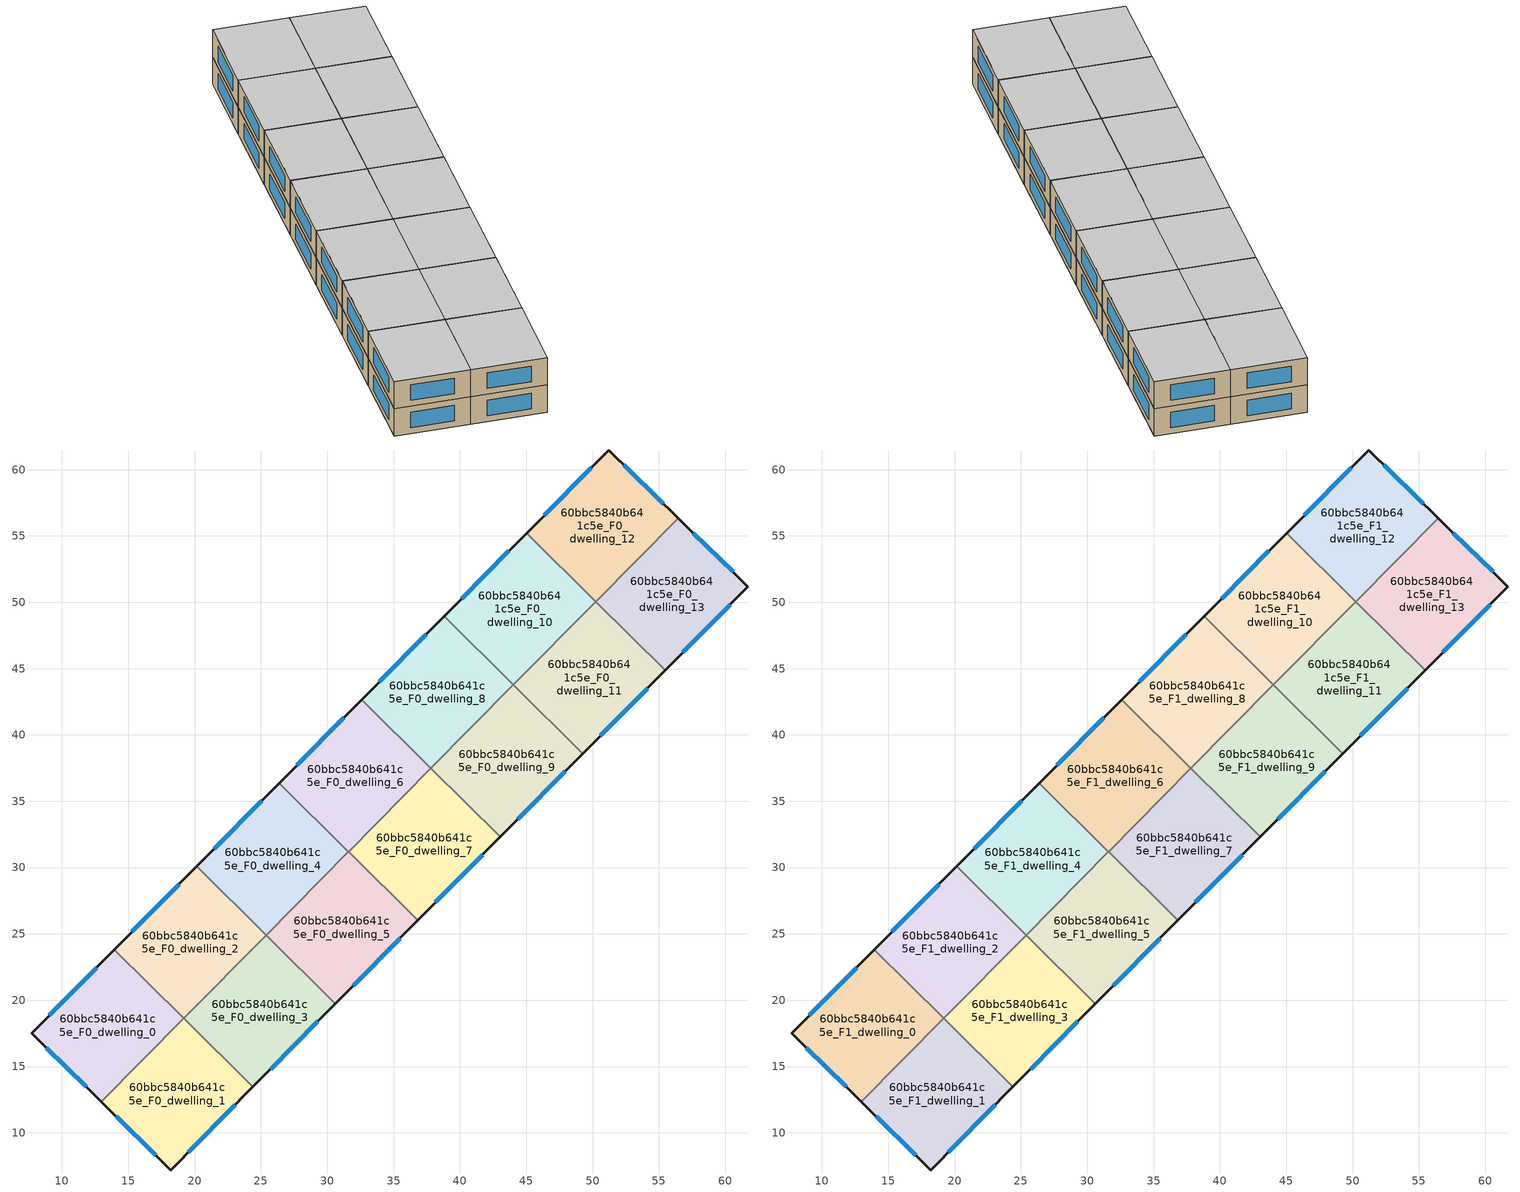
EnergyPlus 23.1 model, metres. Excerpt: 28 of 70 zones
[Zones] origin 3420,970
60bbc5840b641c5e_F0_dwelling_0
 floor ground (EU_floor_Construction): 19.16,18.65 12.95,12.37 7.71,17.51 13.94,23.81 z0
 wall outside (EU_wall_Construction): 13.94,23.81 7.71,17.51 12.95,12.37 z0:3
 wall to 60bbc5840b641c5e_F0_dwelling_1 (EU_wall_Construction): 12.95,12.37 19.16,18.65 z0:3
 wall to 60bbc5840b641c5e_F0_dwelling_2 (EU_wall_Construction): 19.16,18.65 13.94,23.81 z0:3
 window (EU_Window_Construction): 8.83,16.41 11.83,13.47 / 12.61,22.46 9.05,18.86 z0.64:2.36
60bbc5840b641c5e_F0_dwelling_1
 floor ground (EU_floor_Construction): 24.4,13.47 18.2,7.21 12.95,12.37 19.16,18.65 z0
 wall outside (EU_wall_Construction): 12.95,12.37 18.2,7.21 24.4,13.47 z0:3
 wall to 60bbc5840b641c5e_F0_dwelling_3 (EU_wall_Construction): 24.4,13.47 19.17,18.64 z0:3
 wall to 60bbc5840b641c5e_F0_dwelling_2 (EU_wall_Construction): 19.17,18.64 19.16,18.65 z0:3
 window (EU_Window_Construction): 14.07,11.26 17.08,8.31 / 19.53,8.55 23.07,12.13 z0.64:2.36
60bbc5840b641c5e_F0_dwelling_10
 floor ground (EU_floor_Construction): 50.24,50.05 44.03,43.76 38.8,48.93 45.02,55.22 z0
 wall outside (EU_wall_Construction): 45.02,55.22 38.8,48.93 z0:3
 wall to 60bbc5840b641c5e_F0_dwelling_11 (EU_wall_Construction): 44.03,43.76 50.24,50.05 z0:3
 wall to 60bbc5840b641c5e_F0_dwelling_8 (EU_wall_Construction): 38.8,48.93 44.03,43.76 z0:3
 wall to 60bbc5840b641c5e_F0_dwelling_12 (EU_wall_Construction): 50.24,50.05 45.02,55.22 z0:3
 window (EU_Window_Construction): 43.68,53.87 40.13,50.28 z0.64:2.36
60bbc5840b641c5e_F0_dwelling_11
 floor ground (EU_floor_Construction): 55.47,44.88 49.25,38.59 44.03,43.76 50.24,50.05 z0
 wall outside (EU_wall_Construction): 49.25,38.59 55.47,44.88 z0:3
 wall to 60bbc5840b641c5e_F0_dwelling_9 (EU_wall_Construction): 44.03,43.76 49.25,38.59 z0:3
 wall to 60bbc5840b641c5e_F0_dwelling_13 (EU_wall_Construction): 55.47,44.88 50.25,50.04 z0:3
 wall to 60bbc5840b641c5e_F0_dwelling_12 (EU_wall_Construction): 50.25,50.04 50.24,50.05 z0:3
 window (EU_Window_Construction): 50.58,39.94 54.14,43.53 z0.64:2.36
60bbc5840b641c5e_F0_dwelling_12
 floor ground (EU_floor_Construction): 56.47,56.32 50.25,50.04 45.02,55.22 51.21,61.48 z0
 wall outside (EU_wall_Construction): 56.47,56.32 51.21,61.48 45.02,55.22 z0:3
 wall to 60bbc5840b641c5e_F0_dwelling_13 (EU_wall_Construction): 50.25,50.04 56.47,56.32 z0:3
 window (EU_Window_Construction): 55.34,57.43 52.34,60.37 / 49.88,60.14 46.34,56.56 z0.64:2.36
60bbc5840b641c5e_F0_dwelling_13
 floor ground (EU_floor_Construction): 61.7,51.18 55.47,44.88 50.25,50.04 56.47,56.32 z0
 wall outside (EU_wall_Construction): 55.47,44.88 61.7,51.18 56.47,56.32 z0:3
 window (EU_Window_Construction): 60.58,52.28 57.59,55.22 / 56.8,46.23 60.37,49.83 z0.64:2.36
60bbc5840b641c5e_F0_dwelling_2
 floor ground (EU_floor_Construction): 25.38,24.92 19.17,18.64 13.94,23.81 20.16,30.09 z0
 wall outside (EU_wall_Construction): 20.16,30.09 13.94,23.81 z0:3
 wall to 60bbc5840b641c5e_F0_dwelling_4 (EU_wall_Construction): 25.38,24.92 20.16,30.09 z0:3
 wall to 60bbc5840b641c5e_F0_dwelling_3 (EU_wall_Construction): 19.17,18.64 25.38,24.92 z0:3
 window (EU_Window_Construction): 18.83,28.74 15.27,25.15 z0.64:2.36
60bbc5840b641c5e_F0_dwelling_3
 floor ground (EU_floor_Construction): 30.61,19.75 24.4,13.47 19.17,18.64 25.38,24.92 z0
 wall outside (EU_wall_Construction): 24.4,13.47 30.61,19.75 z0:3
 wall to 60bbc5840b641c5e_F0_dwelling_5 (EU_wall_Construction): 30.61,19.75 25.38,24.92 z0:3
 window (EU_Window_Construction): 25.73,14.81 29.28,18.4 z0.64:2.36
60bbc5840b641c5e_F0_dwelling_4
 floor ground (EU_floor_Construction): 31.6,31.2 25.38,24.92 20.16,30.09 26.37,36.37 z0
 wall outside (EU_wall_Construction): 26.37,36.37 20.16,30.09 z0:3
 wall to 60bbc5840b641c5e_F0_dwelling_5 (EU_wall_Construction): 25.38,24.92 31.6,31.2 z0:3
 wall to 60bbc5840b641c5e_F0_dwelling_6 (EU_wall_Construction): 31.6,31.2 26.37,36.37 z0:3
 window (EU_Window_Construction): 25.04,35.03 21.49,31.43 z0.64:2.36
60bbc5840b641c5e_F0_dwelling_5
 floor ground (EU_floor_Construction): 36.82,26.03 30.61,19.75 25.38,24.92 31.6,31.2 z0
 wall outside (EU_wall_Construction): 30.61,19.75 36.82,26.03 z0:3
 wall to 60bbc5840b641c5e_F0_dwelling_7 (EU_wall_Construction): 36.82,26.03 31.6,31.2 z0:3
 window (EU_Window_Construction): 31.94,21.09 35.49,24.69 z0.64:2.36
60bbc5840b641c5e_F0_dwelling_6
 floor ground (EU_floor_Construction): 37.81,37.48 31.6,31.2 26.37,36.37 32.59,42.65 z0
 wall outside (EU_wall_Construction): 32.59,42.65 26.37,36.37 z0:3
 wall to 60bbc5840b641c5e_F0_dwelling_8 (EU_wall_Construction): 37.81,37.48 32.59,42.65 z0:3
 wall to 60bbc5840b641c5e_F0_dwelling_7 (EU_wall_Construction): 31.6,31.2 37.81,37.48 z0:3
 window (EU_Window_Construction): 31.25,41.31 27.7,37.72 z0.64:2.36
60bbc5840b641c5e_F0_dwelling_7
 floor ground (EU_floor_Construction): 43.04,32.31 36.82,26.03 31.6,31.2 37.81,37.48 z0
 wall outside (EU_wall_Construction): 36.82,26.03 43.04,32.31 z0:3
 wall to 60bbc5840b641c5e_F0_dwelling_9 (EU_wall_Construction): 43.04,32.31 37.81,37.48 z0:3
 window (EU_Window_Construction): 38.15,27.38 41.71,30.97 z0.64:2.36
60bbc5840b641c5e_F0_dwelling_8
 floor ground (EU_floor_Construction): 44.03,43.76 37.81,37.48 32.59,42.65 38.8,48.93 z0
 wall outside (EU_wall_Construction): 38.8,48.93 32.59,42.65 z0:3
 wall to 60bbc5840b641c5e_F0_dwelling_9 (EU_wall_Construction): 37.81,37.48 44.03,43.76 z0:3
 window (EU_Window_Construction): 37.47,47.59 33.92,44 z0.64:2.36
60bbc5840b641c5e_F0_dwelling_9
 floor ground (EU_floor_Construction): 49.25,38.59 43.04,32.31 37.81,37.48 44.03,43.76 z0
 wall outside (EU_wall_Construction): 43.04,32.31 49.25,38.59 z0:3
 window (EU_Window_Construction): 44.37,33.66 47.92,37.25 z0.64:2.36
60bbc5840b641c5e_F1_dwelling_0
 floor to 60bbc5840b641c5e_F0_dwelling_0 (EU_floor_Construction): 19.16,18.65 12.95,12.37 7.71,17.51 13.94,23.81 z3
 wall outside (EU_wall_Construction): 13.94,23.81 7.71,17.51 12.95,12.37 z3:6
 wall to 60bbc5840b641c5e_F1_dwelling_1 (EU_wall_Construction): 12.95,12.37 19.16,18.65 z3:6
 wall to 60bbc5840b641c5e_F1_dwelling_2 (EU_wall_Construction): 19.16,18.65 13.94,23.81 z3:6
 window (EU_Window_Construction): 8.83,16.41 11.83,13.47 / 12.61,22.46 9.05,18.86 z3.64:5.36
 ceiling to 60bbc5840b641c5e_F2_dwelling_0 (EU_floor_Construction): 12.95,12.37 19.16,18.65 13.94,23.81 7.71,17.51 z6
60bbc5840b641c5e_F1_dwelling_1
 floor to 60bbc5840b641c5e_F0_dwelling_1 (EU_floor_Construction): 24.4,13.47 18.2,7.21 12.95,12.37 19.16,18.65 z3
 wall outside (EU_wall_Construction): 12.95,12.37 18.2,7.21 24.4,13.47 z3:6
 wall to 60bbc5840b641c5e_F1_dwelling_3 (EU_wall_Construction): 24.4,13.47 19.17,18.64 z3:6
 wall to 60bbc5840b641c5e_F1_dwelling_2 (EU_wall_Construction): 19.17,18.64 19.16,18.65 z3:6
 window (EU_Window_Construction): 14.07,11.26 17.08,8.31 / 19.53,8.55 23.07,12.13 z3.64:5.36
 ceiling to 60bbc5840b641c5e_F2_dwelling_1 (EU_floor_Construction): 18.2,7.21 24.4,13.47 19.16,18.65 12.95,12.37 z6
60bbc5840b641c5e_F1_dwelling_10
 floor to 60bbc5840b641c5e_F0_dwelling_10 (EU_floor_Construction): 50.24,50.05 44.03,43.76 38.8,48.93 45.02,55.22 z3
 wall outside (EU_wall_Construction): 45.02,55.22 38.8,48.93 z3:6
 wall to 60bbc5840b641c5e_F1_dwelling_11 (EU_wall_Construction): 44.03,43.76 50.24,50.05 z3:6
 wall to 60bbc5840b641c5e_F1_dwelling_8 (EU_wall_Construction): 38.8,48.93 44.03,43.76 z3:6
 wall to 60bbc5840b641c5e_F1_dwelling_12 (EU_wall_Construction): 50.24,50.05 45.02,55.22 z3:6
 window (EU_Window_Construction): 43.68,53.87 40.13,50.28 z3.64:5.36
 ceiling to 60bbc5840b641c5e_F2_dwelling_10 (EU_floor_Construction): 44.03,43.76 50.24,50.05 45.02,55.22 38.8,48.93 z6
60bbc5840b641c5e_F1_dwelling_11
 floor to 60bbc5840b641c5e_F0_dwelling_11 (EU_floor_Construction): 55.47,44.88 49.25,38.59 44.03,43.76 50.24,50.05 z3
 wall outside (EU_wall_Construction): 49.25,38.59 55.47,44.88 z3:6
 wall to 60bbc5840b641c5e_F1_dwelling_9 (EU_wall_Construction): 44.03,43.76 49.25,38.59 z3:6
 wall to 60bbc5840b641c5e_F1_dwelling_13 (EU_wall_Construction): 55.47,44.88 50.25,50.04 z3:6
 wall to 60bbc5840b641c5e_F1_dwelling_12 (EU_wall_Construction): 50.25,50.04 50.24,50.05 z3:6
 window (EU_Window_Construction): 50.58,39.94 54.14,43.53 z3.64:5.36
 ceiling to 60bbc5840b641c5e_F2_dwelling_11 (EU_floor_Construction): 49.25,38.59 55.47,44.88 50.24,50.05 44.03,43.76 z6
60bbc5840b641c5e_F1_dwelling_12
 floor to 60bbc5840b641c5e_F0_dwelling_12 (EU_floor_Construction): 56.47,56.32 50.25,50.04 45.02,55.22 51.21,61.48 z3
 wall outside (EU_wall_Construction): 56.47,56.32 51.21,61.48 45.02,55.22 z3:6
 wall to 60bbc5840b641c5e_F1_dwelling_13 (EU_wall_Construction): 50.25,50.04 56.47,56.32 z3:6
 window (EU_Window_Construction): 55.34,57.43 52.34,60.37 / 49.88,60.14 46.34,56.56 z3.64:5.36
 ceiling to 60bbc5840b641c5e_F2_dwelling_12 (EU_floor_Construction): 50.25,50.04 56.47,56.32 51.21,61.48 45.02,55.22 z6
60bbc5840b641c5e_F1_dwelling_13
 floor to 60bbc5840b641c5e_F0_dwelling_13 (EU_floor_Construction): 61.7,51.18 55.47,44.88 50.25,50.04 56.47,56.32 z3
 wall outside (EU_wall_Construction): 55.47,44.88 61.7,51.18 56.47,56.32 z3:6
 window (EU_Window_Construction): 60.58,52.28 57.59,55.22 / 56.8,46.23 60.37,49.83 z3.64:5.36
 ceiling to 60bbc5840b641c5e_F2_dwelling_13 (EU_floor_Construction): 55.47,44.88 61.7,51.18 56.47,56.32 50.25,50.04 z6
60bbc5840b641c5e_F1_dwelling_2
 floor to 60bbc5840b641c5e_F0_dwelling_2 (EU_floor_Construction): 25.38,24.92 19.17,18.64 13.94,23.81 20.16,30.09 z3
 wall outside (EU_wall_Construction): 20.16,30.09 13.94,23.81 z3:6
 wall to 60bbc5840b641c5e_F1_dwelling_4 (EU_wall_Construction): 25.38,24.92 20.16,30.09 z3:6
 wall to 60bbc5840b641c5e_F1_dwelling_3 (EU_wall_Construction): 19.17,18.64 25.38,24.92 z3:6
 window (EU_Window_Construction): 18.83,28.74 15.27,25.15 z3.64:5.36
 ceiling to 60bbc5840b641c5e_F2_dwelling_2 (EU_floor_Construction): 19.17,18.64 25.38,24.92 20.16,30.09 13.94,23.81 z6
60bbc5840b641c5e_F1_dwelling_3
 floor to 60bbc5840b641c5e_F0_dwelling_3 (EU_floor_Construction): 30.61,19.75 24.4,13.47 19.17,18.64 25.38,24.92 z3
 wall outside (EU_wall_Construction): 24.4,13.47 30.61,19.75 z3:6
 wall to 60bbc5840b641c5e_F1_dwelling_5 (EU_wall_Construction): 30.61,19.75 25.38,24.92 z3:6
 window (EU_Window_Construction): 25.73,14.81 29.28,18.4 z3.64:5.36
 ceiling to 60bbc5840b641c5e_F2_dwelling_3 (EU_floor_Construction): 24.4,13.47 30.61,19.75 25.38,24.92 19.17,18.64 z6
60bbc5840b641c5e_F1_dwelling_4
 floor to 60bbc5840b641c5e_F0_dwelling_4 (EU_floor_Construction): 31.6,31.2 25.38,24.92 20.16,30.09 26.37,36.37 z3
 wall outside (EU_wall_Construction): 26.37,36.37 20.16,30.09 z3:6
 wall to 60bbc5840b641c5e_F1_dwelling_5 (EU_wall_Construction): 25.38,24.92 31.6,31.2 z3:6
 wall to 60bbc5840b641c5e_F1_dwelling_6 (EU_wall_Construction): 31.6,31.2 26.37,36.37 z3:6
 window (EU_Window_Construction): 25.04,35.03 21.49,31.43 z3.64:5.36
 ceiling to 60bbc5840b641c5e_F2_dwelling_4 (EU_floor_Construction): 25.38,24.92 31.6,31.2 26.37,36.37 20.16,30.09 z6
60bbc5840b641c5e_F1_dwelling_5
 floor to 60bbc5840b641c5e_F0_dwelling_5 (EU_floor_Construction): 36.82,26.03 30.61,19.75 25.38,24.92 31.6,31.2 z3
 wall outside (EU_wall_Construction): 30.61,19.75 36.82,26.03 z3:6
 wall to 60bbc5840b641c5e_F1_dwelling_7 (EU_wall_Construction): 36.82,26.03 31.6,31.2 z3:6
 window (EU_Window_Construction): 31.94,21.09 35.49,24.69 z3.64:5.36
 ceiling to 60bbc5840b641c5e_F2_dwelling_5 (EU_floor_Construction): 30.61,19.75 36.82,26.03 31.6,31.2 25.38,24.92 z6
60bbc5840b641c5e_F1_dwelling_6
 floor to 60bbc5840b641c5e_F0_dwelling_6 (EU_floor_Construction): 37.81,37.48 31.6,31.2 26.37,36.37 32.59,42.65 z3
 wall outside (EU_wall_Construction): 32.59,42.65 26.37,36.37 z3:6
 wall to 60bbc5840b641c5e_F1_dwelling_8 (EU_wall_Construction): 37.81,37.48 32.59,42.65 z3:6
 wall to 60bbc5840b641c5e_F1_dwelling_7 (EU_wall_Construction): 31.6,31.2 37.81,37.48 z3:6
 window (EU_Window_Construction): 31.25,41.31 27.7,37.72 z3.64:5.36
 ceiling to 60bbc5840b641c5e_F2_dwelling_6 (EU_floor_Construction): 31.6,31.2 37.81,37.48 32.59,42.65 26.37,36.37 z6
60bbc5840b641c5e_F1_dwelling_7
 floor to 60bbc5840b641c5e_F0_dwelling_7 (EU_floor_Construction): 43.04,32.31 36.82,26.03 31.6,31.2 37.81,37.48 z3
 wall outside (EU_wall_Construction): 36.82,26.03 43.04,32.31 z3:6
 wall to 60bbc5840b641c5e_F1_dwelling_9 (EU_wall_Construction): 43.04,32.31 37.81,37.48 z3:6
 window (EU_Window_Construction): 38.15,27.38 41.71,30.97 z3.64:5.36
 ceiling to 60bbc5840b641c5e_F2_dwelling_7 (EU_floor_Construction): 36.82,26.03 43.04,32.31 37.81,37.48 31.6,31.2 z6
60bbc5840b641c5e_F1_dwelling_8
 floor to 60bbc5840b641c5e_F0_dwelling_8 (EU_floor_Construction): 44.03,43.76 37.81,37.48 32.59,42.65 38.8,48.93 z3
 wall outside (EU_wall_Construction): 38.8,48.93 32.59,42.65 z3:6
 wall to 60bbc5840b641c5e_F1_dwelling_9 (EU_wall_Construction): 37.81,37.48 44.03,43.76 z3:6
 window (EU_Window_Construction): 37.47,47.59 33.92,44 z3.64:5.36
 ceiling to 60bbc5840b641c5e_F2_dwelling_8 (EU_floor_Construction): 37.81,37.48 44.03,43.76 38.8,48.93 32.59,42.65 z6
60bbc5840b641c5e_F1_dwelling_9
 floor to 60bbc5840b641c5e_F0_dwelling_9 (EU_floor_Construction): 49.25,38.59 43.04,32.31 37.81,37.48 44.03,43.76 z3
 wall outside (EU_wall_Construction): 43.04,32.31 49.25,38.59 z3:6
 window (EU_Window_Construction): 44.37,33.66 47.92,37.25 z3.64:5.36
 ceiling to 60bbc5840b641c5e_F2_dwelling_9 (EU_floor_Construction): 43.04,32.31 49.25,38.59 44.03,43.76 37.81,37.48 z6
[Building]
EU S2 Campaign: North Axis=0; Terrain=City; Solar Distribution=FullExterior
[Site:Location]
Yerevan-Zvartnots.Intl.AP: Latitude=40.15; Longitude=44.383; Time Zone=4; Elevation=854
[SizingPeriod:WeatherFileDays]
AnnualSizingPeriod: Begin Month=1; Begin Day of Month=1; End Month=12; End Day of Month=31; Day of Week for Start Day=Monday; Use Weather File Daylight Saving Period=No; Use Weather File Rain and Snow Indicators=No
[MATERIAL]
EU_InternalMass_Material: Roughness=MediumRough; Thickness=0.1; Conductivity=1; Density=1800; Specific Heat=900; Thermal Absorptance=0.9; Solar Absorptance=0.7; Visible Absorptance=0.7
[MATERIAL:NOMASS] Roughness=MediumRough; Thermal Absorptance=0.9; Solar Absorptance=0.7; Visible Absorptance=0.7
Name | Thermal Resistance
EU_wall_NoMass | 1.05043
EU_floor_NoMass | 0.478065
[WINDOWMATERIAL:SIMPLEGLAZINGSYSTEM]
EU_Window_SimpleGlazing: UFactor=2.5566; Solar Heat Gain Coefficient=0.75; Visible Transmittance=0.75
[CONSTRUCTION]
EU_wall_Construction: EU_wall_NoMass
EU_floor_Construction: EU_floor_NoMass
EU_Window_Construction: EU_Window_SimpleGlazing
EU_InternalMass_Construction: EU_InternalMass_Material
[ZONE] Type=1; Multiplier=1; Ceiling Height=autocalculate; Floor Area=autocalculate; Part of Total Floor Area=Yes
Name | Volume
60bbc5840b641c5e_F0_dwelling_0; 60bbc5840b641c5e_F1_dwelling_0; 60bbc5840b641c5e_F0_dwelling_1; 60bbc5840b641c5e_F1_dwelling_1 | 194.876
60bbc5840b641c5e_F0_dwelling_10; 60bbc5840b641c5e_F1_dwelling_10; 60bbc5840b641c5e_F0_dwelling_11; 60bbc5840b641c5e_F1_dwelling_11 | 194.865
60bbc5840b641c5e_F0_dwelling_12; 60bbc5840b641c5e_F1_dwelling_12 | 194.869
60bbc5840b641c5e_F0_dwelling_13; 60bbc5840b641c5e_F1_dwelling_13 | 194.89
60bbc5840b641c5e_F0_dwelling_2; 60bbc5840b641c5e_F1_dwelling_2 | 194.858
60bbc5840b641c5e_F0_dwelling_3; 60bbc5840b641c5e_F1_dwelling_3 | 194.856
60bbc5840b641c5e_F0_dwelling_4; 60bbc5840b641c5e_F1_dwelling_4 | 194.886
60bbc5840b641c5e_F0_dwelling_5; 60bbc5840b641c5e_F1_dwelling_5 | 194.887
60bbc5840b641c5e_F0_dwelling_6; 60bbc5840b641c5e_F1_dwelling_6 | 194.888
60bbc5840b641c5e_F0_dwelling_7; 60bbc5840b641c5e_F1_dwelling_7 | 194.849
60bbc5840b641c5e_F0_dwelling_8; 60bbc5840b641c5e_F1_dwelling_8 | 194.883
60bbc5840b641c5e_F0_dwelling_9; 60bbc5840b641c5e_F1_dwelling_9 | 194.882
[INTERNALMASS] Construction=EU_InternalMass_Construction
Name | Zone or ZoneList | Surface Area
60bbc5840b641c5e_F0_dwelling_0_EU_InternalMass | 60bbc5840b641c5e_F0_dwelling_0 | 64.9614
60bbc5840b641c5e_F0_dwelling_1_EU_InternalMass | 60bbc5840b641c5e_F0_dwelling_1 | 64.9585
60bbc5840b641c5e_F0_dwelling_2_EU_InternalMass | 60bbc5840b641c5e_F0_dwelling_2 | 64.9541
60bbc5840b641c5e_F0_dwelling_3_EU_InternalMass | 60bbc5840b641c5e_F0_dwelling_3 | 64.9551
60bbc5840b641c5e_F0_dwelling_4_EU_InternalMass | 60bbc5840b641c5e_F0_dwelling_4 | 64.9634
60bbc5840b641c5e_F0_dwelling_5_EU_InternalMass | 60bbc5840b641c5e_F0_dwelling_5 | 64.9624
60bbc5840b641c5e_F0_dwelling_6_EU_InternalMass | 60bbc5840b641c5e_F0_dwelling_6 | 64.9623
60bbc5840b641c5e_F0_dwelling_7_EU_InternalMass | 60bbc5840b641c5e_F0_dwelling_7 | 64.9499
60bbc5840b641c5e_F0_dwelling_8_EU_InternalMass | 60bbc5840b641c5e_F0_dwelling_8 | 64.9624
60bbc5840b641c5e_F0_dwelling_9_EU_InternalMass | 60bbc5840b641c5e_F0_dwelling_9 | 64.9592
60bbc5840b641c5e_F0_dwelling_10_EU_InternalMass | 60bbc5840b641c5e_F0_dwelling_10 | 64.9624
60bbc5840b641c5e_F0_dwelling_11_EU_InternalMass | 60bbc5840b641c5e_F0_dwelling_11 | 64.9561
60bbc5840b641c5e_F0_dwelling_12_EU_InternalMass | 60bbc5840b641c5e_F0_dwelling_12 | 64.956
60bbc5840b641c5e_F0_dwelling_13_EU_InternalMass | 60bbc5840b641c5e_F0_dwelling_13 | 64.9628
60bbc5840b641c5e_F1_dwelling_0_EU_InternalMass | 60bbc5840b641c5e_F1_dwelling_0 | 64.9614
60bbc5840b641c5e_F1_dwelling_1_EU_InternalMass | 60bbc5840b641c5e_F1_dwelling_1 | 64.9585
60bbc5840b641c5e_F1_dwelling_2_EU_InternalMass | 60bbc5840b641c5e_F1_dwelling_2 | 64.9541
60bbc5840b641c5e_F1_dwelling_3_EU_InternalMass | 60bbc5840b641c5e_F1_dwelling_3 | 64.9551
60bbc5840b641c5e_F1_dwelling_4_EU_InternalMass | 60bbc5840b641c5e_F1_dwelling_4 | 64.9634
60bbc5840b641c5e_F1_dwelling_5_EU_InternalMass | 60bbc5840b641c5e_F1_dwelling_5 | 64.9624
60bbc5840b641c5e_F1_dwelling_6_EU_InternalMass | 60bbc5840b641c5e_F1_dwelling_6 | 64.9623
60bbc5840b641c5e_F1_dwelling_7_EU_InternalMass | 60bbc5840b641c5e_F1_dwelling_7 | 64.9499
60bbc5840b641c5e_F1_dwelling_8_EU_InternalMass | 60bbc5840b641c5e_F1_dwelling_8 | 64.9624
60bbc5840b641c5e_F1_dwelling_9_EU_InternalMass | 60bbc5840b641c5e_F1_dwelling_9 | 64.9592
60bbc5840b641c5e_F1_dwelling_10_EU_InternalMass | 60bbc5840b641c5e_F1_dwelling_10 | 64.9624
60bbc5840b641c5e_F1_dwelling_11_EU_InternalMass | 60bbc5840b641c5e_F1_dwelling_11 | 64.9561
60bbc5840b641c5e_F1_dwelling_12_EU_InternalMass | 60bbc5840b641c5e_F1_dwelling_12 | 64.956
60bbc5840b641c5e_F1_dwelling_13_EU_InternalMass | 60bbc5840b641c5e_F1_dwelling_13 | 64.9628
[OTHEREQUIPMENT] Fuel Type=Electricity; Design Level Calculation Method=Watts/Area; Power per Zone Floor Area=1; Fraction Latent=0; Fraction Radiant=0; Fraction Lost=0; Carbon Dioxide Generation Rate=0; EndUse Subcategory=EU_Step8_InternalGains
Name | Zone or ZoneList or Space or SpaceList | Schedule
EU_Step8_InternalGain_60bbc5840b641c5e_F0_dwelling_0_f000 | 60bbc5840b641c5e_F0_dwelling_0 | EU_Step8_GainSchedule_60bbc5840b641c5e_F0_dwelling_0_f000
EU_Step8_InternalGain_60bbc5840b641c5e_F0_dwelling_1_f000 | 60bbc5840b641c5e_F0_dwelling_1 | EU_Step8_GainSchedule_60bbc5840b641c5e_F0_dwelling_1_f000
EU_Step8_InternalGain_60bbc5840b641c5e_F0_dwelling_2_f000 | 60bbc5840b641c5e_F0_dwelling_2 | EU_Step8_GainSchedule_60bbc5840b641c5e_F0_dwelling_2_f000
EU_Step8_InternalGain_60bbc5840b641c5e_F0_dwelling_3_f000 | 60bbc5840b641c5e_F0_dwelling_3 | EU_Step8_GainSchedule_60bbc5840b641c5e_F0_dwelling_3_f000
EU_Step8_InternalGain_60bbc5840b641c5e_F0_dwelling_4_f000 | 60bbc5840b641c5e_F0_dwelling_4 | EU_Step8_GainSchedule_60bbc5840b641c5e_F0_dwelling_4_f000
EU_Step8_InternalGain_60bbc5840b641c5e_F0_dwelling_5_f000 | 60bbc5840b641c5e_F0_dwelling_5 | EU_Step8_GainSchedule_60bbc5840b641c5e_F0_dwelling_5_f000
EU_Step8_InternalGain_60bbc5840b641c5e_F0_dwelling_6_f000 | 60bbc5840b641c5e_F0_dwelling_6 | EU_Step8_GainSchedule_60bbc5840b641c5e_F0_dwelling_6_f000
EU_Step8_InternalGain_60bbc5840b641c5e_F0_dwelling_7_f000 | 60bbc5840b641c5e_F0_dwelling_7 | EU_Step8_GainSchedule_60bbc5840b641c5e_F0_dwelling_7_f000
EU_Step8_InternalGain_60bbc5840b641c5e_F0_dwelling_8_f000 | 60bbc5840b641c5e_F0_dwelling_8 | EU_Step8_GainSchedule_60bbc5840b641c5e_F0_dwelling_8_f000
EU_Step8_InternalGain_60bbc5840b641c5e_F0_dwelling_9_f000 | 60bbc5840b641c5e_F0_dwelling_9 | EU_Step8_GainSchedule_60bbc5840b641c5e_F0_dwelling_9_f000
EU_Step8_InternalGain_60bbc5840b641c5e_F0_dwelling_10_f000 | 60bbc5840b641c5e_F0_dwelling_10 | EU_Step8_GainSchedule_60bbc5840b641c5e_F0_dwelling_10_f000
EU_Step8_InternalGain_60bbc5840b641c5e_F0_dwelling_11_f000 | 60bbc5840b641c5e_F0_dwelling_11 | EU_Step8_GainSchedule_60bbc5840b641c5e_F0_dwelling_11_f000
EU_Step8_InternalGain_60bbc5840b641c5e_F0_dwelling_12_f000 | 60bbc5840b641c5e_F0_dwelling_12 | EU_Step8_GainSchedule_60bbc5840b641c5e_F0_dwelling_12_f000
EU_Step8_InternalGain_60bbc5840b641c5e_F0_dwelling_13_f000 | 60bbc5840b641c5e_F0_dwelling_13 | EU_Step8_GainSchedule_60bbc5840b641c5e_F0_dwelling_13_f000
EU_Step8_InternalGain_60bbc5840b641c5e_F1_dwelling_0_f000 | 60bbc5840b641c5e_F1_dwelling_0 | EU_Step8_GainSchedule_60bbc5840b641c5e_F1_dwelling_0_f000
EU_Step8_InternalGain_60bbc5840b641c5e_F1_dwelling_1_f000 | 60bbc5840b641c5e_F1_dwelling_1 | EU_Step8_GainSchedule_60bbc5840b641c5e_F1_dwelling_1_f000
EU_Step8_InternalGain_60bbc5840b641c5e_F1_dwelling_2_f000 | 60bbc5840b641c5e_F1_dwelling_2 | EU_Step8_GainSchedule_60bbc5840b641c5e_F1_dwelling_2_f000
EU_Step8_InternalGain_60bbc5840b641c5e_F1_dwelling_3_f000 | 60bbc5840b641c5e_F1_dwelling_3 | EU_Step8_GainSchedule_60bbc5840b641c5e_F1_dwelling_3_f000
EU_Step8_InternalGain_60bbc5840b641c5e_F1_dwelling_4_f000 | 60bbc5840b641c5e_F1_dwelling_4 | EU_Step8_GainSchedule_60bbc5840b641c5e_F1_dwelling_4_f000
EU_Step8_InternalGain_60bbc5840b641c5e_F1_dwelling_5_f000 | 60bbc5840b641c5e_F1_dwelling_5 | EU_Step8_GainSchedule_60bbc5840b641c5e_F1_dwelling_5_f000
EU_Step8_InternalGain_60bbc5840b641c5e_F1_dwelling_6_f000 | 60bbc5840b641c5e_F1_dwelling_6 | EU_Step8_GainSchedule_60bbc5840b641c5e_F1_dwelling_6_f000
EU_Step8_InternalGain_60bbc5840b641c5e_F1_dwelling_7_f000 | 60bbc5840b641c5e_F1_dwelling_7 | EU_Step8_GainSchedule_60bbc5840b641c5e_F1_dwelling_7_f000
EU_Step8_InternalGain_60bbc5840b641c5e_F1_dwelling_8_f000 | 60bbc5840b641c5e_F1_dwelling_8 | EU_Step8_GainSchedule_60bbc5840b641c5e_F1_dwelling_8_f000
EU_Step8_InternalGain_60bbc5840b641c5e_F1_dwelling_9_f000 | 60bbc5840b641c5e_F1_dwelling_9 | EU_Step8_GainSchedule_60bbc5840b641c5e_F1_dwelling_9_f000
EU_Step8_InternalGain_60bbc5840b641c5e_F1_dwelling_10_f000 | 60bbc5840b641c5e_F1_dwelling_10 | EU_Step8_GainSchedule_60bbc5840b641c5e_F1_dwelling_10_f000
EU_Step8_InternalGain_60bbc5840b641c5e_F1_dwelling_11_f000 | 60bbc5840b641c5e_F1_dwelling_11 | EU_Step8_GainSchedule_60bbc5840b641c5e_F1_dwelling_11_f000
EU_Step8_InternalGain_60bbc5840b641c5e_F1_dwelling_12_f000 | 60bbc5840b641c5e_F1_dwelling_12 | EU_Step8_GainSchedule_60bbc5840b641c5e_F1_dwelling_12_f000
EU_Step8_InternalGain_60bbc5840b641c5e_F1_dwelling_13_f000 | 60bbc5840b641c5e_F1_dwelling_13 | EU_Step8_GainSchedule_60bbc5840b641c5e_F1_dwelling_13_f000
[ZONEVENTILATION:DESIGNFLOWRATE] Schedule=EU_AlwaysOn; Design Flow Rate Calculation Method=AirChanges/Hour; Air Changes per Hour=0.557805; Ventilation Type=Natural; Fan Pressure Rise=0; Fan Total Efficiency=1; Constant Term Coefficient=1; Temperature Term Coefficient=0; Velocity Term Coefficient=0; Velocity Squared Term Coefficient=0; Minimum Indoor Temperature=-100; Maximum Indoor Temperature=100; Delta Temperature=-100; Minimum Outdoor Temperature=-100; Maximum Outdoor Temperature=100; Maximum Wind Speed=40
Name | Zone or ZoneList or Space or SpaceList
EU_ConstantAir_60bbc5840b641c5e_F0_dwelling_0 | 60bbc5840b641c5e_F0_dwelling_0
EU_ConstantAir_60bbc5840b641c5e_F0_dwelling_1 | 60bbc5840b641c5e_F0_dwelling_1
EU_ConstantAir_60bbc5840b641c5e_F0_dwelling_2 | 60bbc5840b641c5e_F0_dwelling_2
EU_ConstantAir_60bbc5840b641c5e_F0_dwelling_3 | 60bbc5840b641c5e_F0_dwelling_3
EU_ConstantAir_60bbc5840b641c5e_F0_dwelling_4 | 60bbc5840b641c5e_F0_dwelling_4
EU_ConstantAir_60bbc5840b641c5e_F0_dwelling_5 | 60bbc5840b641c5e_F0_dwelling_5
EU_ConstantAir_60bbc5840b641c5e_F0_dwelling_6 | 60bbc5840b641c5e_F0_dwelling_6
EU_ConstantAir_60bbc5840b641c5e_F0_dwelling_7 | 60bbc5840b641c5e_F0_dwelling_7
EU_ConstantAir_60bbc5840b641c5e_F0_dwelling_8 | 60bbc5840b641c5e_F0_dwelling_8
EU_ConstantAir_60bbc5840b641c5e_F0_dwelling_9 | 60bbc5840b641c5e_F0_dwelling_9
EU_ConstantAir_60bbc5840b641c5e_F0_dwelling_10 | 60bbc5840b641c5e_F0_dwelling_10
EU_ConstantAir_60bbc5840b641c5e_F0_dwelling_11 | 60bbc5840b641c5e_F0_dwelling_11
EU_ConstantAir_60bbc5840b641c5e_F0_dwelling_12 | 60bbc5840b641c5e_F0_dwelling_12
EU_ConstantAir_60bbc5840b641c5e_F0_dwelling_13 | 60bbc5840b641c5e_F0_dwelling_13
EU_ConstantAir_60bbc5840b641c5e_F1_dwelling_0 | 60bbc5840b641c5e_F1_dwelling_0
EU_ConstantAir_60bbc5840b641c5e_F1_dwelling_1 | 60bbc5840b641c5e_F1_dwelling_1
EU_ConstantAir_60bbc5840b641c5e_F1_dwelling_2 | 60bbc5840b641c5e_F1_dwelling_2
EU_ConstantAir_60bbc5840b641c5e_F1_dwelling_3 | 60bbc5840b641c5e_F1_dwelling_3
EU_ConstantAir_60bbc5840b641c5e_F1_dwelling_4 | 60bbc5840b641c5e_F1_dwelling_4
EU_ConstantAir_60bbc5840b641c5e_F1_dwelling_5 | 60bbc5840b641c5e_F1_dwelling_5
EU_ConstantAir_60bbc5840b641c5e_F1_dwelling_6 | 60bbc5840b641c5e_F1_dwelling_6
EU_ConstantAir_60bbc5840b641c5e_F1_dwelling_7 | 60bbc5840b641c5e_F1_dwelling_7
EU_ConstantAir_60bbc5840b641c5e_F1_dwelling_8 | 60bbc5840b641c5e_F1_dwelling_8
EU_ConstantAir_60bbc5840b641c5e_F1_dwelling_9 | 60bbc5840b641c5e_F1_dwelling_9
EU_ConstantAir_60bbc5840b641c5e_F1_dwelling_10 | 60bbc5840b641c5e_F1_dwelling_10
EU_ConstantAir_60bbc5840b641c5e_F1_dwelling_11 | 60bbc5840b641c5e_F1_dwelling_11
EU_ConstantAir_60bbc5840b641c5e_F1_dwelling_12 | 60bbc5840b641c5e_F1_dwelling_12
EU_ConstantAir_60bbc5840b641c5e_F1_dwelling_13 | 60bbc5840b641c5e_F1_dwelling_13
[HVACTEMPLATE:THERMOSTAT] Constant Heating Setpoint=20; Constant Cooling Setpoint=50
EU_HeatOnly_60bbc5840b641c5e_F0_dwelling_0; EU_HeatOnly_60bbc5840b641c5e_F0_dwelling_1; EU_HeatOnly_60bbc5840b641c5e_F0_dwelling_2; EU_HeatOnly_60bbc5840b641c5e_F0_dwelling_3; EU_HeatOnly_60bbc5840b641c5e_F0_dwelling_4; EU_HeatOnly_60bbc5840b641c5e_F0_dwelling_5; EU_HeatOnly_60bbc5840b641c5e_F0_dwelling_6; EU_HeatOnly_60bbc5840b641c5e_F0_dwelling_7; EU_HeatOnly_60bbc5840b641c5e_F0_dwelling_8; EU_HeatOnly_60bbc5840b641c5e_F0_dwelling_9; EU_HeatOnly_60bbc5840b641c5e_F0_dwelling_10; EU_HeatOnly_60bbc5840b641c5e_F0_dwelling_11; EU_HeatOnly_60bbc5840b641c5e_F0_dwelling_12; EU_HeatOnly_60bbc5840b641c5e_F0_dwelling_13; EU_HeatOnly_60bbc5840b641c5e_F1_dwelling_0; EU_HeatOnly_60bbc5840b641c5e_F1_dwelling_1; EU_HeatOnly_60bbc5840b641c5e_F1_dwelling_2; EU_HeatOnly_60bbc5840b641c5e_F1_dwelling_3; EU_HeatOnly_60bbc5840b641c5e_F1_dwelling_4; EU_HeatOnly_60bbc5840b641c5e_F1_dwelling_5; EU_HeatOnly_60bbc5840b641c5e_F1_dwelling_6; EU_HeatOnly_60bbc5840b641c5e_F1_dwelling_7; EU_HeatOnly_60bbc5840b641c5e_F1_dwelling_8; EU_HeatOnly_60bbc5840b641c5e_F1_dwelling_9; EU_HeatOnly_60bbc5840b641c5e_F1_dwelling_10; EU_HeatOnly_60bbc5840b641c5e_F1_dwelling_11; EU_HeatOnly_60bbc5840b641c5e_F1_dwelling_12; EU_HeatOnly_60bbc5840b641c5e_F1_dwelling_13; EU_HeatOnly_60bbc5840b641c5e_F2_dwelling_0; EU_HeatOnly_60bbc5840b641c5e_F2_dwelling_1; EU_HeatOnly_60bbc5840b641c5e_F2_dwelling_2; EU_HeatOnly_60bbc5840b641c5e_F2_dwelling_3; EU_HeatOnly_60bbc5840b641c5e_F2_dwelling_4; EU_HeatOnly_60bbc5840b641c5e_F2_dwelling_5; EU_HeatOnly_60bbc5840b641c5e_F2_dwelling_6; EU_HeatOnly_60bbc5840b641c5e_F2_dwelling_7; EU_HeatOnly_60bbc5840b641c5e_F2_dwelling_8; EU_HeatOnly_60bbc5840b641c5e_F2_dwelling_9; EU_HeatOnly_60bbc5840b641c5e_F2_dwelling_10; EU_HeatOnly_60bbc5840b641c5e_F2_dwelling_11; EU_HeatOnly_60bbc5840b641c5e_F2_dwelling_12; EU_HeatOnly_60bbc5840b641c5e_F2_dwelling_13; EU_HeatOnly_60bbc5840b641c5e_F3_dwelling_0; EU_HeatOnly_60bbc5840b641c5e_F3_dwelling_1; EU_HeatOnly_60bbc5840b641c5e_F3_dwelling_2; EU_HeatOnly_60bbc5840b641c5e_F3_dwelling_3; EU_HeatOnly_60bbc5840b641c5e_F3_dwelling_4; EU_HeatOnly_60bbc5840b641c5e_F3_dwelling_5; EU_HeatOnly_60bbc5840b641c5e_F3_dwelling_6; EU_HeatOnly_60bbc5840b641c5e_F3_dwelling_7; EU_HeatOnly_60bbc5840b641c5e_F3_dwelling_8; EU_HeatOnly_60bbc5840b641c5e_F3_dwelling_9; EU_HeatOnly_60bbc5840b641c5e_F3_dwelling_10; EU_HeatOnly_60bbc5840b641c5e_F3_dwelling_11; EU_HeatOnly_60bbc5840b641c5e_F3_dwelling_12; EU_HeatOnly_60bbc5840b641c5e_F3_dwelling_13; EU_HeatOnly_60bbc5840b641c5e_F4_dwelling_0; EU_HeatOnly_60bbc5840b641c5e_F4_dwelling_1; EU_HeatOnly_60bbc5840b641c5e_F4_dwelling_2; EU_HeatOnly_60bbc5840b641c5e_F4_dwelling_3; EU_HeatOnly_60bbc5840b641c5e_F4_dwelling_4; EU_HeatOnly_60bbc5840b641c5e_F4_dwelling_5; EU_HeatOnly_60bbc5840b641c5e_F4_dwelling_6; EU_HeatOnly_60bbc5840b641c5e_F4_dwelling_7; EU_HeatOnly_60bbc5840b641c5e_F4_dwelling_8; EU_HeatOnly_60bbc5840b641c5e_F4_dwelling_9; EU_HeatOnly_60bbc5840b641c5e_F4_dwelling_10; EU_HeatOnly_60bbc5840b641c5e_F4_dwelling_11; EU_HeatOnly_60bbc5840b641c5e_F4_dwelling_12; EU_HeatOnly_60bbc5840b641c5e_F4_dwelling_13
[HVACTEMPLATE:ZONE:IDEALLOADSAIRSYSTEM] System Availability Schedule=EU_AlwaysOn; Maximum Heating Supply Air Temperature=50; Minimum Cooling Supply Air Temperature=13; Maximum Heating Supply Air Humidity Ratio=0.0156; Minimum Cooling Supply Air Humidity Ratio=0.0077; Heating Limit=NoLimit; Cooling Limit=NoLimit; Heating Availability Schedule=EU_AlwaysOn; Cooling Availability Schedule=EU_CoolingOff; Dehumidification Control Type=ConstantSensibleHeatRatio; Cooling Sensible Heat Ratio=0.7; Dehumidification Setpoint=60; Humidification Control Type=None; Humidification Setpoint=30; Outdoor Air Method=None; Outdoor Air Flow Rate per Person=0.00944; Outdoor Air Flow Rate per Zone Floor Area=0; Outdoor Air Flow Rate per Zone=0; Demand Controlled Ventilation Type=None; Outdoor Air Economizer Type=NoEconomizer; Heat Recovery Type=None; Sensible Heat Recovery Effectiveness=0.7; Latent Heat Recovery Effectiveness=0.65
Name | Template Thermostat
60bbc5840b641c5e_F0_dwelling_0 | EU_HeatOnly_60bbc5840b641c5e_F0_dwelling_0
60bbc5840b641c5e_F0_dwelling_1 | EU_HeatOnly_60bbc5840b641c5e_F0_dwelling_1
60bbc5840b641c5e_F0_dwelling_2 | EU_HeatOnly_60bbc5840b641c5e_F0_dwelling_2
60bbc5840b641c5e_F0_dwelling_3 | EU_HeatOnly_60bbc5840b641c5e_F0_dwelling_3
60bbc5840b641c5e_F0_dwelling_4 | EU_HeatOnly_60bbc5840b641c5e_F0_dwelling_4
60bbc5840b641c5e_F0_dwelling_5 | EU_HeatOnly_60bbc5840b641c5e_F0_dwelling_5
60bbc5840b641c5e_F0_dwelling_6 | EU_HeatOnly_60bbc5840b641c5e_F0_dwelling_6
60bbc5840b641c5e_F0_dwelling_7 | EU_HeatOnly_60bbc5840b641c5e_F0_dwelling_7
60bbc5840b641c5e_F0_dwelling_8 | EU_HeatOnly_60bbc5840b641c5e_F0_dwelling_8
60bbc5840b641c5e_F0_dwelling_9 | EU_HeatOnly_60bbc5840b641c5e_F0_dwelling_9
60bbc5840b641c5e_F0_dwelling_10 | EU_HeatOnly_60bbc5840b641c5e_F0_dwelling_10
60bbc5840b641c5e_F0_dwelling_11 | EU_HeatOnly_60bbc5840b641c5e_F0_dwelling_11
60bbc5840b641c5e_F0_dwelling_12 | EU_HeatOnly_60bbc5840b641c5e_F0_dwelling_12
60bbc5840b641c5e_F0_dwelling_13 | EU_HeatOnly_60bbc5840b641c5e_F0_dwelling_13
60bbc5840b641c5e_F1_dwelling_0 | EU_HeatOnly_60bbc5840b641c5e_F1_dwelling_0
60bbc5840b641c5e_F1_dwelling_1 | EU_HeatOnly_60bbc5840b641c5e_F1_dwelling_1
60bbc5840b641c5e_F1_dwelling_2 | EU_HeatOnly_60bbc5840b641c5e_F1_dwelling_2
60bbc5840b641c5e_F1_dwelling_3 | EU_HeatOnly_60bbc5840b641c5e_F1_dwelling_3
60bbc5840b641c5e_F1_dwelling_4 | EU_HeatOnly_60bbc5840b641c5e_F1_dwelling_4
60bbc5840b641c5e_F1_dwelling_5 | EU_HeatOnly_60bbc5840b641c5e_F1_dwelling_5
60bbc5840b641c5e_F1_dwelling_6 | EU_HeatOnly_60bbc5840b641c5e_F1_dwelling_6
60bbc5840b641c5e_F1_dwelling_7 | EU_HeatOnly_60bbc5840b641c5e_F1_dwelling_7
60bbc5840b641c5e_F1_dwelling_8 | EU_HeatOnly_60bbc5840b641c5e_F1_dwelling_8
60bbc5840b641c5e_F1_dwelling_9 | EU_HeatOnly_60bbc5840b641c5e_F1_dwelling_9
60bbc5840b641c5e_F1_dwelling_10 | EU_HeatOnly_60bbc5840b641c5e_F1_dwelling_10
60bbc5840b641c5e_F1_dwelling_11 | EU_HeatOnly_60bbc5840b641c5e_F1_dwelling_11
60bbc5840b641c5e_F1_dwelling_12 | EU_HeatOnly_60bbc5840b641c5e_F1_dwelling_12
60bbc5840b641c5e_F1_dwelling_13 | EU_HeatOnly_60bbc5840b641c5e_F1_dwelling_13
[SIZING:ZONE] Zone Cooling Design Supply Air Temperature Input Method=SupplyAirTemperature; Zone Cooling Design Supply Air Temperature=13; Zone Heating Design Supply Air Temperature Input Method=SupplyAirTemperature; Zone Heating Design Supply Air Temperature=50; Zone Cooling Design Supply Air Humidity Ratio=0.008; Zone Heating Design Supply Air Humidity Ratio=0.008; Cooling Design Air Flow Method=DesignDay; Cooling Design Air Flow Rate=0; Cooling Minimum Air Flow per Zone Floor Area=0.000762; Cooling Minimum Air Flow=0; Cooling Minimum Air Flow Fraction=0.2; Heating Design Air Flow Method=DesignDay; Heating Design Air Flow Rate=0; Heating Maximum Air Flow per Zone Floor Area=0.002032; Heating Maximum Air Flow=0.141576; Heating Maximum Air Flow Fraction=0.3; Account for Dedicated Outdoor Air System=No; Dedicated Outdoor Air System Control Strategy=NeutralSupplyAir; Dedicated Outdoor Air Low Setpoint Temperature for Design=autosize; Dedicated Outdoor Air High Setpoint Temperature for Design=autosize; Zone Load Sizing Method=Sensible Load Only No Latent Load; Zone Latent Cooling Design Supply Air Humidity Ratio Input Method=HumidityRatioDifference; Zone Cooling Design Supply Air Humidity Ratio Difference=0.005; Zone Latent Heating Design Supply Air Humidity Ratio Input Method=HumidityRatioDifference; Zone Humidification Design Supply Air Humidity Ratio Difference=0.005
60bbc5840b641c5e_F0_dwelling_0; 60bbc5840b641c5e_F0_dwelling_1; 60bbc5840b641c5e_F0_dwelling_2; 60bbc5840b641c5e_F0_dwelling_3; 60bbc5840b641c5e_F0_dwelling_4; 60bbc5840b641c5e_F0_dwelling_5; 60bbc5840b641c5e_F0_dwelling_6; 60bbc5840b641c5e_F0_dwelling_7; 60bbc5840b641c5e_F0_dwelling_8; 60bbc5840b641c5e_F0_dwelling_9; 60bbc5840b641c5e_F0_dwelling_10; 60bbc5840b641c5e_F0_dwelling_11; 60bbc5840b641c5e_F0_dwelling_12; 60bbc5840b641c5e_F0_dwelling_13; 60bbc5840b641c5e_F1_dwelling_0; 60bbc5840b641c5e_F1_dwelling_1; 60bbc5840b641c5e_F1_dwelling_2; 60bbc5840b641c5e_F1_dwelling_3; 60bbc5840b641c5e_F1_dwelling_4; 60bbc5840b641c5e_F1_dwelling_5; 60bbc5840b641c5e_F1_dwelling_6; 60bbc5840b641c5e_F1_dwelling_7; 60bbc5840b641c5e_F1_dwelling_8; 60bbc5840b641c5e_F1_dwelling_9; 60bbc5840b641c5e_F1_dwelling_10; 60bbc5840b641c5e_F1_dwelling_11; 60bbc5840b641c5e_F1_dwelling_12; 60bbc5840b641c5e_F1_dwelling_13
[SCHEDULE:CONSTANT]
Name | Hourly Value
EU_AlwaysOn | 1
EU_CoolingOff | 0
[SCHEDULE:FILE] Column Number=1; Rows to Skip at Top=0; Number of Hours of Data=8760; Column Separator=Comma; Interpolate to Timestep=No; Minutes per Item=60; Adjust Schedule for Daylight Savings=Yes
Name | File
EU_Step8_GainSchedule_60bbc5840b641c5e_F0_dwelling_0_f000 | ../../schedules/60bbc5840b641c5e/60bbc5840b641c5e_F0_dwelling_0_f000_gain.csv
EU_Step8_GainSchedule_60bbc5840b641c5e_F0_dwelling_1_f000 | ../../schedules/60bbc5840b641c5e/60bbc5840b641c5e_F0_dwelling_1_f000_gain.csv
EU_Step8_GainSchedule_60bbc5840b641c5e_F0_dwelling_2_f000 | ../../schedules/60bbc5840b641c5e/60bbc5840b641c5e_F0_dwelling_2_f000_gain.csv
EU_Step8_GainSchedule_60bbc5840b641c5e_F0_dwelling_3_f000 | ../../schedules/60bbc5840b641c5e/60bbc5840b641c5e_F0_dwelling_3_f000_gain.csv
EU_Step8_GainSchedule_60bbc5840b641c5e_F0_dwelling_4_f000 | ../../schedules/60bbc5840b641c5e/60bbc5840b641c5e_F0_dwelling_4_f000_gain.csv
EU_Step8_GainSchedule_60bbc5840b641c5e_F0_dwelling_5_f000 | ../../schedules/60bbc5840b641c5e/60bbc5840b641c5e_F0_dwelling_5_f000_gain.csv
EU_Step8_GainSchedule_60bbc5840b641c5e_F0_dwelling_6_f000 | ../../schedules/60bbc5840b641c5e/60bbc5840b641c5e_F0_dwelling_6_f000_gain.csv
EU_Step8_GainSchedule_60bbc5840b641c5e_F0_dwelling_7_f000 | ../../schedules/60bbc5840b641c5e/60bbc5840b641c5e_F0_dwelling_7_f000_gain.csv
EU_Step8_GainSchedule_60bbc5840b641c5e_F0_dwelling_8_f000 | ../../schedules/60bbc5840b641c5e/60bbc5840b641c5e_F0_dwelling_8_f000_gain.csv
EU_Step8_GainSchedule_60bbc5840b641c5e_F0_dwelling_9_f000 | ../../schedules/60bbc5840b641c5e/60bbc5840b641c5e_F0_dwelling_9_f000_gain.csv
EU_Step8_GainSchedule_60bbc5840b641c5e_F0_dwelling_10_f000 | ../../schedules/60bbc5840b641c5e/60bbc5840b641c5e_F0_dwelling_10_f000_gain.csv
EU_Step8_GainSchedule_60bbc5840b641c5e_F0_dwelling_11_f000 | ../../schedules/60bbc5840b641c5e/60bbc5840b641c5e_F0_dwelling_11_f000_gain.csv
EU_Step8_GainSchedule_60bbc5840b641c5e_F0_dwelling_12_f000 | ../../schedules/60bbc5840b641c5e/60bbc5840b641c5e_F0_dwelling_12_f000_gain.csv
EU_Step8_GainSchedule_60bbc5840b641c5e_F0_dwelling_13_f000 | ../../schedules/60bbc5840b641c5e/60bbc5840b641c5e_F0_dwelling_13_f000_gain.csv
EU_Step8_GainSchedule_60bbc5840b641c5e_F1_dwelling_0_f000 | ../../schedules/60bbc5840b641c5e/60bbc5840b641c5e_F1_dwelling_0_f000_gain.csv
EU_Step8_GainSchedule_60bbc5840b641c5e_F1_dwelling_1_f000 | ../../schedules/60bbc5840b641c5e/60bbc5840b641c5e_F1_dwelling_1_f000_gain.csv
EU_Step8_GainSchedule_60bbc5840b641c5e_F1_dwelling_2_f000 | ../../schedules/60bbc5840b641c5e/60bbc5840b641c5e_F1_dwelling_2_f000_gain.csv
EU_Step8_GainSchedule_60bbc5840b641c5e_F1_dwelling_3_f000 | ../../schedules/60bbc5840b641c5e/60bbc5840b641c5e_F1_dwelling_3_f000_gain.csv
EU_Step8_GainSchedule_60bbc5840b641c5e_F1_dwelling_4_f000 | ../../schedules/60bbc5840b641c5e/60bbc5840b641c5e_F1_dwelling_4_f000_gain.csv
EU_Step8_GainSchedule_60bbc5840b641c5e_F1_dwelling_5_f000 | ../../schedules/60bbc5840b641c5e/60bbc5840b641c5e_F1_dwelling_5_f000_gain.csv
EU_Step8_GainSchedule_60bbc5840b641c5e_F1_dwelling_6_f000 | ../../schedules/60bbc5840b641c5e/60bbc5840b641c5e_F1_dwelling_6_f000_gain.csv
EU_Step8_GainSchedule_60bbc5840b641c5e_F1_dwelling_7_f000 | ../../schedules/60bbc5840b641c5e/60bbc5840b641c5e_F1_dwelling_7_f000_gain.csv
EU_Step8_GainSchedule_60bbc5840b641c5e_F1_dwelling_8_f000 | ../../schedules/60bbc5840b641c5e/60bbc5840b641c5e_F1_dwelling_8_f000_gain.csv
EU_Step8_GainSchedule_60bbc5840b641c5e_F1_dwelling_9_f000 | ../../schedules/60bbc5840b641c5e/60bbc5840b641c5e_F1_dwelling_9_f000_gain.csv
EU_Step8_GainSchedule_60bbc5840b641c5e_F1_dwelling_10_f000 | ../../schedules/60bbc5840b641c5e/60bbc5840b641c5e_F1_dwelling_10_f000_gain.csv
EU_Step8_GainSchedule_60bbc5840b641c5e_F1_dwelling_11_f000 | ../../schedules/60bbc5840b641c5e/60bbc5840b641c5e_F1_dwelling_11_f000_gain.csv
EU_Step8_GainSchedule_60bbc5840b641c5e_F1_dwelling_12_f000 | ../../schedules/60bbc5840b641c5e/60bbc5840b641c5e_F1_dwelling_12_f000_gain.csv
EU_Step8_GainSchedule_60bbc5840b641c5e_F1_dwelling_13_f000 | ../../schedules/60bbc5840b641c5e/60bbc5840b641c5e_F1_dwelling_13_f000_gain.csv
